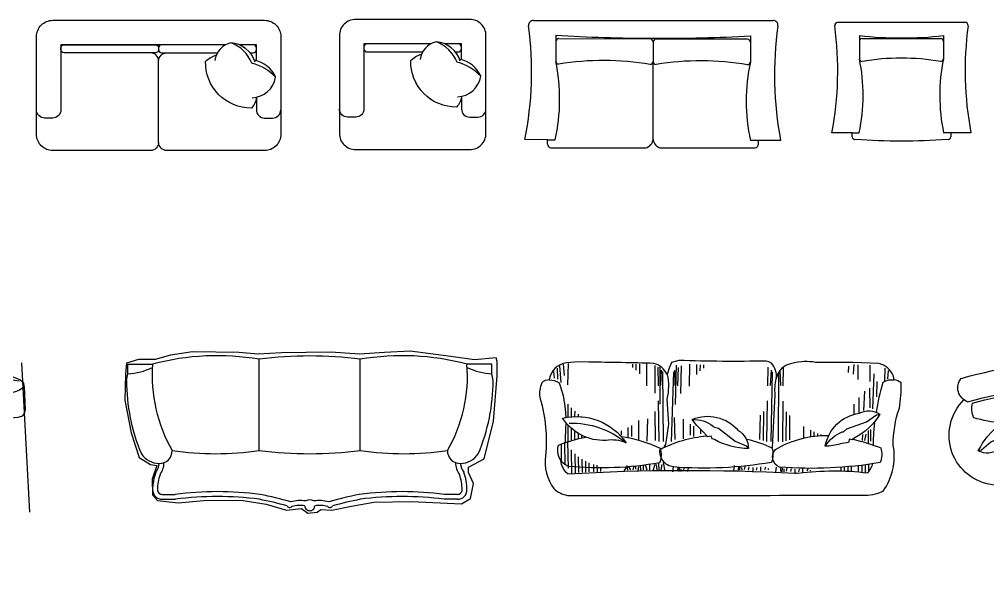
# Model space of a CAD drawing. Header units: millimetres. Extents: x 14385 to 129787, y 107826 to 186798.
# Drawn here: x 49735 to 55680, y 148906 to 152316 of the extents above; entities that cross this region are included whole.
import ezdxf

# ---------------------------------------------------------------- set-up
doc = ezdxf.new("R2010")
doc.units = ezdxf.units.MM
doc.header["$LTSCALE"] = 1000
doc.set_wipeout_variables(frame=1)
doc.layers.add('FF-FURN', color=51, linetype='Continuous')

# ---------------------------------------------------------------- blocks, each defined once
blk = doc.blocks.new('A$C621E5B8D')
at = {"color": 250, "lineweight": -2}
for p, q in [((35.1, 2097.9), (136.8, 2088.6)), ((49, 2111.2), (116.9, 2109.5)), ((70, 2134.4), (110.7, 2130)), ((20.1, 2044), (152.8, 2047.4)), ((24.3, 2074.4), (95.5, 2069.3)), ((674.7, 1675.6), (647.2, 1680.5)), ((672.2, 1658.6), (655.5, 1669.7)), ((658, 1686.6), (679.6, 1701)), ((671.3, 1624.6), (648.1, 1631.6)), ((654, 1610.2), (677.5, 1616)), ((654.8, 1642.1), (671.9, 1645.9)), ((496.8, 1558.7), (360.3, 1553.8)), ((677, 1596.9), (643.1, 1599.8)), ((674, 1558.7), (644.4, 1567.9)), ((649, 1582.7), (672.4, 1582.1)), ((677.3, 1520.3), (638.7, 1508.5)), ((674.5, 1497), (640.6, 1500)), ((675.7, 1541.6), (641.6, 1542.5)), ((679.7, 1448), (626.8, 1457.8)), ((678.5, 1484.1), (631.7, 1485.3)), ((673.9, 1471.5), (639.7, 1466)), ((487, 1387.2), (350.5, 1391.2)), ((683.8, 1399.3), (654, 1395.8)), ((657.6, 1370.2), (681, 1371.7)), ((658.7, 1331.9), (678, 1335.7)), ((682.9, 1361.1), (659.4, 1359.5)), ((662.4, 1306.3), (681.6, 1310.1)), ((682.6, 1348.3), (665.5, 1348.7)), ((675.2, 1026.1), (645.3, 1022.6)), ((648.9, 997), (672.4, 998.6)), ((650.1, 958.7), (669.4, 962.5)), ((674.2, 987.9), (650.8, 986.4)), ((673.9, 975.1), (656.9, 975.6)), ((653.7, 933.1), (673, 936.9)), ((682.9, 906.9), (657.3, 907.5)), ((677.4, 860.2), (651.9, 860.9)), ((655.4, 831), (670.5, 837)), ((656.8, 884.2), (673.9, 888)), ((669.9, 813.7), (663.5, 813.8)), ((683.8, 767.3), (654, 763.8)), ((657.6, 738.2), (681, 739.7)), ((682.9, 729.1), (659.4, 727.5)), ((682.6, 716.3), (665.5, 716.7)), ((658.7, 699.9), (678, 703.7)), ((662.4, 674.3), (681.6, 678.1)), ((686.1, 601.4), (660.6, 602)), ((665.4, 625.3), (682.5, 629.1)), ((691.5, 648), (666, 648.7)), ((664.1, 572.2), (679.1, 578.2)), ((678.5, 554.8), (672.1, 555)), ((33.7, 323.7), (71.5, 325.1)), ((23.5, 291), (82.5, 294.2)), ((25.2, 265), (114.7, 265.2)), ((317.1, 257.8), (225.2, 257.7)), ((327.3, 288.1), (266, 287.3)), ((127, 189.5), (25.7, 189.7)), ((289.5, 190.2), (167, 190.9)), ((304.6, 227.5), (186.7, 223.4)), ((494.2, 185.8), (422.2, 185.7)), ((504, 199.7), (427.3, 198.8)), ((488.4, 220.9), (449.4, 214.3)), ((488.8, 237), (452.8, 235.1)), ((293.8, 173.6), (79.2, 164.8)), ((220.2, 149.6), (125.9, 147.2)), ((122.4, 100.2), (44.6, 97.5)), ((110.1, 81.7), (58.2, 78.3))]:
    blk.add_line(p, q, dxfattribs=at)
at = {"color": 0, "linetype": 'Continuous'}
for p, q in [((374.4, 163.2), (441.2, 168.3)), ((441.2, 168.3), (491.5, 170.8)), ((491.5, 170.8), (517.3, 170.4))]:
    blk.add_line(p, q, dxfattribs=at)
blk.add_lwpolyline([(10.5, 296.6), (10.4, 524.9, -0.107037), (15.8, 663.8, -0.251856), (83.8, 758.7, -0.023406), (111.7, 766.5, -0.229294), (15, 796.6, -0.069538), (2.8, 828.6, 0.015254), (0, 1365.8), (13.2, 1409), (48.8, 1424.9), (86.5, 1436), (83.8, 1438.8, -0.215724), (19, 1517.6, -0.003689), (12, 1916.7), (11.5, 1980.8), (17.5, 2055.6, -0.335931), (122.3, 2161.9), (122.8, 2171.8, -0.355932), (153.2, 2210.9, -0.14745), (237.6, 2215.8, 0.096701), (588.4, 2182.1, -0.195584), (789.6, 2130.6, -0.137876), (830.7, 2046.9, -0.000582), (825.3, 235.3, -0.134017), (799.9, 109, -0.207262), (518.6, 47, 0.088118), (290.1, 10.3, -0.05566), (134, 0, -0.11675), (116.7, 42, -0.228535), (29.1, 104.1, -0.069538), (16.8, 136.1)], format="xyb", close=True, dxfattribs=at)
at = {"color": 0, "linetype": 'Continuous', "ltscale": 1000}
for points in [[(122.3, 2161.9, 0.137866), (139, 2099.2, 0.083881), (353.2, 2058.8)], [(382.7, 2058.7, 0.017896), (509.5, 2063.8)], [(691, 650.1, 0.049446), (689.9, 628.3, 0.059709), (687.7, 204.9, 0.059709)], [(316.9, 150.3, 0.040352), (130.2, 109.4, 0.179757), (116.7, 42, 0.179757)]]:
    blk.add_lwpolyline(points, format="xyb", dxfattribs=at)
at = {"color": 54, "lineweight": -2}
for points in [[(467.5, 1718.7, 0.072491), (539.6, 1478.8, 0.177058), (629.9, 1481.8, 0.066135), (652.6, 2041.6, 0.398029), (521.7, 2101.8, 0.050322), (472.7, 1934.4)], [(481.9, 946, 0.045921), (534.8, 792.3, 0.177058), (625.1, 795.3, 0.06152), (654.4, 1396.9, 0.424443), (546.7, 1478.5, 0.094572), (463.2, 1193.5, 0.094572)], [(481.9, 294.1, 0.041916), (534.8, 124, 0.177058), (625.1, 127.1, 0.059896), (654.4, 745, 0.517841), (546.7, 770.9, 0.146031), (459.8, 443.7)]]:
    blk.add_lwpolyline(points, format="xyb", dxfattribs=at)
at = {"color": 250, "lineweight": -2}
for points in [[(624.9, 2083.2), (515.6, 2085.2)], [(270.8, 2046.7), (351.3, 2046.5)], [(294.1, 2025.2), (348.6, 2025.1)], [(396.7, 2046.4), (501.3, 2046.2)], [(417.6, 2025), (494.6, 2024.8)], [(663.7, 2041.6), (500.6, 2044.5)], [(644.1, 2060.8), (507.2, 2063.3)], [(695.4, 2019.6), (552, 2022.2)], [(314.3, 2003.8), (346.9, 2003.8)], [(331.9, 1982.4), (346.2, 1982.4)], [(434.8, 2003.6), (488.5, 2003.5)], [(449.1, 1982.2), (483, 1982.1)], [(692.6, 1998.3), (575.5, 2000.4)], [(690.3, 1976.9), (594, 1978.7)], [(346.4, 1961), (347.4, 1961)], [(461, 1960.8), (478.1, 1960.7)], [(470.8, 1939.4), (473.7, 1939.4)], [(688.7, 1955.6), (609, 1957)], [(687.3, 1934.2), (621, 1935.4)], [(685.9, 1912.9), (630.6, 1913.9)], [(686.2, 1885.1), (639.8, 1885.9)], [(684.7, 1863.7), (644.6, 1864.5)], [(683.3, 1842.4), (656.2, 1842.9)], [(475.3, 1674.1), (412.6, 1674.3)], [(460, 1716.9), (433.5, 1717)], [(61.4, 1626.2), (23.3, 1626.3)], [(43.8, 1647.6), (23.8, 1647.7)], [(490.8, 1610), (370.4, 1610.2)], [(467.5, 1652.8), (400.1, 1652.9)], [(157, 1561.9), (21.2, 1562.2)], [(83.7, 1604.8), (22.8, 1604.9)], [(201.9, 1509.8), (31.4, 1510.1)], [(156, 1490), (42.6, 1491.5)], [(498.2, 1485.4), (248.9, 1488.7)], [(492.8, 1506.9), (314.3, 1509.2)], [(269.7, 1479), (36.7, 1479.5)], [(152.9, 1474.2), (60.4, 1470.7)], [(497.8, 1458.3), (69.1, 1464)], [(270.5, 1384), (30, 1379.6)], [(156.9, 1371.2), (43.6, 1367.8)], [(153.6, 1386.9), (61.1, 1389)], [(498.2, 1408.3), (69.7, 1395.7)], [(203.1, 1352.1), (32.7, 1349)], [(481.4, 1335.9), (361, 1334.9)], [(159.1, 1299.3), (23.3, 1296.8)], [(86.5, 1255.2), (25.6, 1254.1)], [(458.4, 1292.9), (391, 1292.4)], [(466.3, 1271.6), (403.6, 1271.1)], [(64.5, 1233.4), (26.5, 1232.8)], [(47.3, 1211.8), (27.3, 1211.4)], [(451.3, 1228.7), (424.8, 1228.5)], [(490.7, 844.6), (312.3, 841.8)], [(485.1, 865.9), (334.3, 863.5)], [(154.6, 818), (41.2, 816.2)], [(152, 802.1), (59.6, 795.9)], [(497.2, 796.2), (68.5, 789.5)], [(496.8, 823.3), (247.5, 819.4)], [(155.6, 723.4), (42.2, 722.8)], [(152.6, 739.3), (60.2, 743.5)], [(497.7, 752.5), (69, 750)], [(497.9, 725.4), (248.5, 723.9)], [(492.2, 703.9), (313.8, 702.9)], [(487.1, 682.5), (336.3, 681.7)], [(471.1, 596.9), (403.7, 596.6)], [(465.8, 554.2), (427.4, 554)], [(463.8, 532.8), (437.3, 532.6)], [(462.2, 511.4), (446, 511.3)], [(461.1, 490), (453.5, 490)], [(676.8, 366.9), (653.5, 367)], [(676.7, 302.8), (646.9, 302.8)], [(676.7, 324.2), (649.2, 324.2)], [(676.8, 345.5), (651.5, 345.6)], [(684.9, 238.6), (639, 238.7)], [(683.3, 260), (641.8, 260.1)], [(677, 195.9), (633.1, 196)], [(686.8, 217.3), (636.1, 217.4)]]:
    blk.add_lwpolyline(points, dxfattribs=at)
at = {"color": 58, "lineweight": -2}
for points in [[(493, 1810.9, 0.264456), (356.9, 2077.7, 0.31211), (506.5, 1688, -0.138035)], [(486.1, 1144.7), (481.3, 1160.1), (464.9, 1164.7), (469.3, 1186.1), (432.1, 1220.2, 0.055778), (362.2, 1282.4, 0.322884), (429, 999.2, 0.26527), (539.9, 936, 0.13021)], [(475.3, 286.4), (485.7, 298.7), (480.8, 314.9), (501.3, 322.7), (510.2, 372.4, 0.055778), (525.5, 464.7, 0.322884), (321.8, 257, 0.26527), (327.6, 129.4, 0.13021)]]:
    blk.add_lwpolyline(points, format="xyb", close=True, dxfattribs=at)
at = {"color": 250, "ltscale": 1000}
for points in [[(237.7, 1437.5), (391.7, 1427.8), (517.3, 1446.4), (531.2, 1455.7)], [(533.9, 788.1), (210.5, 773)]]:
    blk.add_lwpolyline(points, dxfattribs=at)
at = {"color": 58, "lineweight": -2}
for points in [[(362.2, 1282.4, 0.169686), (402.8, 1152.2), (409.3, 1147.2), (416.3, 1120.8), (495.2, 1018.8), (523.9, 950.3), (539.9, 936)], [(525.5, 464.7, 0.169686), (437.1, 360.8), (436.4, 352.6), (417.8, 332.6), (373.7, 211.4), (331.2, 150.5), (327.6, 129.4)]]:
    blk.add_lwpolyline(points, format="xyb", dxfattribs=at)
at = {"color": 0, "linetype": 'Continuous', "ltscale": 1000}
for centre, radius, start, end in [((607.8, 1968.8), 118.8, 40.39621, 85.48408), ((13344, 1282.5), 12668.8, 176.54593, 182.86138), ((606, 291.2), 118.8, 281.81728, 313.41934)]:
    blk.add_arc(centre, radius, start, end, dxfattribs=at)
at = {"color": 58, "lineweight": -2}
blk.add_arc((909.3, 2021.4), 522.9, 178.2191, 219.60753, dxfattribs=at)
at = {"color": 250, "ltscale": 1000}
blk.add_arc((158.8, 1774.2), 345.8, 257.93965, 283.18374, dxfattribs=at)
at = {"color": 8, "ltscale": 1000}
blk.add_arc((181.3, 464.1), 310.3, 84.60311, 102.95263, dxfattribs=at)
blk = doc.blocks.new('做成ACAD TuKuai0610')
at = {"layer": 'FF-FURN', "color": 57, "linetype": 'Continuous'}
for points in [[(224.5, 198.4, 0.306663), (75.3, 317.6, 0.30633), (-22.1, 208.8, -0.872847)], [(232.3, -17.3, -0.165541), (201.4, -83.4, -0.425989), (-79.4, 203, -0.121523), (-12.7, 242.5, 7.115464)], [(207.1, -20.4, 0.356772), (350.4, 105.6, 0.249542), (220.6, 209.5, -9.61688)]]:
    blk.add_lwpolyline(points, format="xyb", dxfattribs=at)
at = {"layer": 'FF-FURN', "color": 58, "linetype": 'Continuous'}
blk.add_lwpolyline([(350.4, 105.6, 0.14773), (204.3, 191.6, 0.213343), (75.3, 317.6, 0.178662)], format="xyb", dxfattribs=at)
blk = doc.blocks.new('做成ACAD TuKuai0300')
at = {"linetype": 'Continuous'}
blk.add_lwpolyline([(350, 0), (-350, 0, 0.414214), (-450, -100), (-450, -700, 0.414214), (-350, -800), (350, -800, 0.414214), (450, -700), (450, -100, 0.414214)], format="xyb", close=True, dxfattribs=at)
for points in [[(111.6, -150), (-300, -150), (-300, -550, -0.414214), (-350, -600), (-400, -600, -0.414214), (-450, -550)], [(111.6, -150), (-280, -150, 0.414214), (-300, -170), (-300, -180, 0.414214), (-280, -200), (61.3, -200, 0.414214)], [(261.8, -200), (280, -200, 0.414214), (300, -180), (300, -170, 0.414214), (280, -150)], [(300, -472.5), (300, -550, 0.414214), (350, -600), (400, -600, 0.414214), (450, -550)]]:
    blk.add_lwpolyline(points, format="xyb", dxfattribs=at)
blk.add_lwpolyline([(300, -248.3), (300, -150), (194.8, -150)], dxfattribs=at)
blk.add_blockref('做成ACAD TuKuai0610', (67.8, -455.2), dxfattribs=at)
blk = doc.blocks.new('做成ACAD TuKuai0301')
at = {"linetype": 'Continuous'}
blk.add_lwpolyline([(750, -700, -0.414214), (650, -800), (50, -800, -0.414214), (0, -750, -0.404778), (-50, -800), (-650, -800, -0.414214), (-750, -700), (-750, -100, -0.414214), (-650, 0), (650, 0, -0.414214), (750, -100)], format="xyb", close=True, dxfattribs=at)
for points in [[(411.6, -150), (-600, -150), (-600, -550, -0.414214), (-650, -600), (-700, -600, -0.414214), (-750, -550)], [(411.6, -150), (-600, -150), (-600, -550, -0.414214), (-650, -600), (-700, -600, -0.414214), (-750, -550)], [(600, -472.5), (600, -550, 0.414214), (650, -600), (700, -600, 0.414214), (750, -550)]]:
    blk.add_lwpolyline(points, format="xyb", dxfattribs=at)
at = {"color": 57, "linetype": 'Continuous'}
blk.add_lwpolyline([(-580, -150), (-20, -150, -0.414214), (0, -170), (0, -180, -0.414214), (-20, -200), (-580, -200, -0.414214), (-600, -180), (-600, -170, -0.414214)], format="xyb", close=True, dxfattribs=at)
for points in [[(411.6, -150), (20, -150, 0.414214), (0, -170), (0, -180, 0.414214), (20, -200), (361.3, -200, 0.414214)], [(561.8, -200), (580, -200, 0.414214), (600, -180), (600, -170, 0.414214), (580, -150)], [(0, -250, 0.414214), (-50, -200, -1)], [(0, -250, -0.414214), (50, -200, 1)]]:
    blk.add_lwpolyline(points, format="xyb", dxfattribs=at)
at = {"color": 3, "linetype": 'Continuous'}
blk.add_lwpolyline([(580, -150), (494.8, -150, 0.414214)], format="xyb", dxfattribs=at)
at = {"linetype": 'Continuous'}
blk.add_lwpolyline([(600, -248.3), (600, -150), (494.8, -150)], dxfattribs=at)
at = {"color": 57, "linetype": 'Continuous'}
blk.add_lwpolyline([(0, -750), (0, -250)], dxfattribs=at)
at = {"color": 51, "linetype": 'Continuous'}
blk.add_blockref('做成ACAD TuKuai0610', (367.8, -455.2), dxfattribs=at)
blk = doc.blocks.new('做成ACAD TuKuai0275')
at = {"linetype": 'Continuous'}
for p, q in [((389.8, 727.3), (-391.5, 727.3)), ((-257.9, 646.3), (-258.2, 503.5)), ((257.9, 646.3), (257.8, 503.5)), ((-302.4, 49.3), (-426.6, 49.3)), ((-302.4, 49.3), (-259, 49.3)), ((-302.4, 25), (-302.4, 49.3)), ((302.4, 49.3), (259, 49.3)), ((426.6, 49.3), (302.4, 49.3)), ((302.4, 49.3), (302.4, 25))]:
    blk.add_line(p, q, dxfattribs=at)
at = {"color": 57, "linetype": 'Continuous'}
blk.add_line((-242, 628.7), (240.8, 628.7), dxfattribs=at)
at = {"linetype": 'Continuous'}
for centre, radius, start, end in [((-391.7, 709.4), 17.9, 89.55467, 188.2279), ((391.5, 709.4), 18, 351.95953, 95.40622), ((-2453.5, 431.3), 2062.6, 349.32569, 7.67344), ((2453.5, 431.3), 2062.6, 172.32418, 190.67437), ((0, 2924.6), 2292.8, 263.54194, 276.45806), ((-1351.1, 278.3), 1115.8, 348.15648, 11.64278), ((1359.3, 279.3), 1124.1, 168.49586, 191.80698), ((-286.2, 25), 16.2, 180, 291.31504), ((0, 3976.5), 3976.5, 265.95723, 274.04277), ((286.2, 25), 16.2, 248.68496, 0)]:
    blk.add_arc(centre, radius, start, end, dxfattribs=at)
at = {"color": 57, "linetype": 'Continuous'}
for centre, radius, start, end in [((-242, 612.5), 16.2, 90, 180), ((241.6, 612.5), 16.2, 0, 90), ((-242, 503.5), 16.2, 180, 270), ((-0.2, -928.2), 1436, 80.30498, 99.69502), ((241.6, 503.5), 16.2, 270, 0)]:
    blk.add_arc(centre, radius, start, end, dxfattribs=at)
blk = doc.blocks.new('做成ACAD TuKuai0274')
at = {"linetype": 'Continuous'}
for p, q in [((-398.3, 783.2), (1072.7, 783.2)), ((-261.1, 691.7), (-261.8, 532.7)), ((934.4, 687.5), (933.8, 528.6)), ((-313.1, 50.3), (-451, 50.8)), ((-313.2, 23.3), (-313.1, 50.3)), ((-313.1, 50.3), (-264.9, 50.1)), ((-291.8, 0), (291.8, 0)), ((379.8, 0), (963.3, 0)), ((981.4, 45.8), (933.2, 45.9)), ((981.4, 45.8), (981.3, 18.8)), ((1119.4, 45.2), (981.4, 45.8))]:
    blk.add_line(p, q, dxfattribs=at)
at = {"color": 57, "linetype": 'Continuous'}
for p, q in [((-243.3, 670.9), (318.5, 669)), ((336.6, 673.4), (336.6, 673.4)), ((916.3, 666.9), (354.5, 668.8)), ((336.5, 650.9), (336, 530.7)), ((336.5, 650.9), (336, 530.7)), ((336.5, 650.9), (336, 530.7)), ((336.5, 650.9), (336, 530.7)), ((336.5, 650.9), (336, 530.7)), ((335.8, 54.4), (335.8, 527.8))]:
    blk.add_line(p, q, dxfattribs=at)
at = {"linetype": 'Continuous'}
for centre, radius, start, end in [((-398.3, 753.2), 30, 90, 187.57917), ((1072.7, 753.2), 30, 351.84017, 90), ((-2559.3, 469.8), 2149.5, 348.76131, 7.47139), ((3230.3, 448.2), 2149.1, 171.95543, 190.80837), ((375.3, 11733.4), 11060.1, 266.70124, 269.79951), ((375.3, 11733.8), 11060.4, 269.7994, 272.89762), ((-1381.5, 298.6), 1143.9, 347.45414, 11.80993), ((2051.7, 285.9), 1143.9, 167.75237, 192.10816), ((-284.4, 28.3), 29.3, 189.85923, 255.41384), ((274.4, 59.1), 61.6, 286.41484, 355.65085), ((397.2, 59.1), 61.6, 184.34915, 253.58516), ((961.9, 19.4), 19.5, 274.15921, 357.97299)]:
    blk.add_arc(centre, radius, start, end, dxfattribs=at)
at = {"color": 57, "linetype": 'Continuous'}
for centre, radius, start, end in [((-243.3, 652.9), 18, 89.78115, 179.78115), ((318.5, 651), 18, 359.78115, 89.78115), ((354.5, 650.8), 18, 89.78115, 179.78115), ((916.2, 648.9), 18, 359.78115, 89.78115), ((31.2, -1165.5), 1702.5, 80.30408, 99.29717), ((-243.8, 532.7), 18, 179.78115, 269.78115), ((318, 530.7), 18, 269.78115, 359.78115), ((354, 530.6), 18, 179.78115, 269.78115), ((629, -1167.6), 1702.5, 80.30408, 99.29717)]:
    blk.add_arc(centre, radius, start, end, dxfattribs=at)
at = {"color": 9, "linetype": 'Continuous'}
blk.add_arc((915.8, 528.6), 18, 269.78115, 359.78115, dxfattribs=at)
blk = doc.blocks.new('做成ACAD TuKuai0283')
at = {"color": 58, "linetype": 'Continuous', "lineweight": -2}
for p, q in [((172.6, 599.7), (123, 592.3)), ((186.4, 582.9), (172.6, 599.7)), ((200.1, 592.7), (186.4, 582.9)), ((215, 586.8), (200.1, 592.7)), ((157.2, 527.2), (165.1, 529.1)), ((165.1, 529.1), (189.9, 518)), ((189.9, 518), (317.8, 515)), ((317.8, 515), (388.6, 494.5)), ((388.6, 494.5), (409.6, 497.8)), ((-746.9, 170.1), (-709.5, 203.4)), ((-764.3, 129.3), (-759.2, 144.5)), ((-759.2, 144.5), (-742.9, 148.8)), ((-742.9, 148.8), (-746.9, 170.1)), ((-688, 130.6), (-695.4, 104.4)), ((-681.5, 135.4), (-688, 130.6)), ((-695.4, 104.4), (-775.2, 4.4)), ((-775.2, 4.4), (-804.9, -63.1)), ((-804.9, -63.1), (-820.9, -77))]:
    blk.add_line(p, q, dxfattribs=at)
at = {"linetype": 'Continuous', "ltscale": 5, "extrusion": (0, 0, -1)}
for centre, major_axis, start_param, end_param in [((778.8, -1897.1), (2609.7, 1219.4), 4.436427, 4.988554), ((276, 864.1), (65, 65), -0.320313, 1.569194), ((778.8, -1897.1), (2474.9, 1156.2), 4.436362, 4.988489), ((253.9, 530.8), (278.1, 129.2), -0.79488, 1.470142), ((-1016.1, 260.5), (65, 65), 2.269153, 4.15866), ((-1123.8, 2175.9), (2219.4, 1035.2), 1.330179, 1.810243), ((-746.3, 63.5), (277.5, 130.4), 1.671663, 3.936686)]:
    blk.add_ellipse(centre, major_axis=major_axis, ratio=1, start_param=start_param, end_param=end_param, dxfattribs=at)
at = {"color": 57, "linetype": 'Continuous', "lineweight": -2, "extrusion": (0, 0, -1)}
for centre, major_axis, start_param, end_param in [((724.8, -1761.9), (2330.7, 1089.1), -1.532062, -1.292762), ((218.2, 693.2), (92.3, 92.3), 0.075024, 0.77599), ((-341.3, 1494.6), (747.2, 747.2), 1.644539, 1.812105), ((-229.6, 558.1), (47.6, 47.6), 2.88055, 4.791822), ((709.8, -1768.8), (2324.1, 1103.3), 4.440672, 4.679971), ((-456.9, 451.9), (47.6, 47.6), -0.953475, 0.957797), ((-133, 1072.8), (415.5, 415.5), 1.999744, 2.579768), ((-913.7, 708.1), (415.5, 415.5), 1.258579, 1.838603), ((-847.9, 195.1), (92.3, 92.3), 3.062357, 3.763324), ((-1103.4, 1138.6), (747.2, 747.2), 2.026242, 2.193808)]:
    blk.add_ellipse(centre, major_axis=major_axis, ratio=1, start_param=start_param, end_param=end_param, dxfattribs=at)
at = {"color": 58, "linetype": 'Continuous', "lineweight": -2, "extrusion": (0, 0, -1)}
for centre, major_axis, start_param, end_param in [((144.4, 175), (295.5, 295.5), -1.059333, -0.836451), ((248.4, 694.9), (174.6, 174.6), 2.180913, 3.43018), ((165.8, 732.3), (145.1, 145.1), 2.398424, 3.070762), ((144.4, 175), (295.5, 295.5), -0.615518, -0.097592), ((310.2, 578.3), (90.4, 90.4), 1.465924, 2.503115), ((-868.7, 173.1), (174.6, 174.6), 0.408167, 1.657434), ((-403.1, -80.8), (295.5, 295.5), 4.674798, 4.89768), ((-844.3, 260.4), (145.1, 145.1), 0.767585, 1.439923), ((-403.1, -80.8), (295.5, 295.5), 3.935939, 4.453865), ((-818.9, 50.8), (90.4, 90.4), 1.335232, 2.372423)]:
    blk.add_ellipse(centre, major_axis=major_axis, ratio=1, start_param=start_param, end_param=end_param, dxfattribs=at)
blk = doc.blocks.new('DFG')
at = {"color": 47, "linetype": 'Continuous'}
for p, q in [((-627.5, -128.9), (-626.9, 30.7)), ((-243, -129.3), (-248.5, 19.8)), ((223.7, -128.7), (228.8, 20.4)), ((591.3, -106.6), (577.9, 42)), ((-1033.1, -169), (-1038.5, -19.9)), ((980.2, -181.6), (985.2, -32.5))]:
    blk.add_line(p, q, dxfattribs=at)
for centre, radius, start, end in [((-584.6, 27), 42.5, 82.6867, 174.97535), ((-551.9, -1200.2), 1269.5, 76.10955, 90.88844), ((-206, 21.4), 42.5, 106.46799, 182.09734), ((-8.1, -1274.9), 1353.4, 81.22792, 98.92222), ((186.3, 21.9), 42.5, 358.0528, 73.68215), ((460.6, -1182.9), 1265.1, 86.85544, 101.51132), ((535.5, 38.2), 42.5, 5.17479, 97.46344), ((-996.1, -18.4), 42.5, 123.91574, 182.09734), ((-788.2, -1226.9), 1265.1, 82.68567, 100.54614), ((717, -1233.4), 1265.1, 79.73345, 96.24063), ((942.7, -31), 42.5, 358.0528, 90.34144)]:
    blk.add_arc(centre, radius, start, end, dxfattribs=at)
at = {"color": 58, "linetype": 'Continuous'}
for centre, start, end in [((-256.5, 861.3), 250.98712, 273.30813), ((8.5, 889), 258.10911, 269.35194), ((-30.5, 889), 271.43871, 282.04103), ((212.9, 871.7), 266.84201, 289.16302), ((-781.6, 849.3), 258.10911, 280.43012), ((726, 836.1), 259.72002, 282.04103)]:
    blk.add_arc(centre, 1070.3, start, end, dxfattribs=at)
at = {"color": 47, "linetype": 'Continuous', "extrusion": (0, 0, -1)}
for centre, major_axis, ratio, start_param, end_param in [((-792.6, -178.1), (-239.1, 1.4), 0.289653, 3.343252, 8.61472), ((-394.9, -156.7), (232.4, -34.4), 0.342983, -0.026045, 5.369494)]:
    blk.add_ellipse(centre, major_axis=major_axis, ratio=ratio, start_param=start_param, end_param=end_param, dxfattribs=at)
at = {"color": 47, "linetype": 'Continuous'}
blk.add_ellipse((-9.6, -136.9), major_axis=(-232, -0.1), ratio=0.319818, dxfattribs=at)
for centre, major_axis, start_param, end_param in [((353.9, -146), (237, 31.6), 3.394967, 8.392411), ((739.7, -191.3), (239, 2), 2.975763, 8.594358)]:
    blk.add_ellipse(centre, major_axis=major_axis, ratio=0.289653, start_param=start_param, end_param=end_param, dxfattribs=at)
blk = doc.blocks.new('CFBDCB')
blk.add_wipeout([(1148.8, 0), (-1148.8, 0), (-1199.3, 906.9), (-1196.6, 913.7), (-1196.6, 913.7), (-1189.3, 916.9), (-1189.3, 916.9), (-1045.7, 917), (-1045, 921.4), (-1042.7, 927), (-1039.6, 931), (-1036.2, 933.9), (-1031.5, 936.4), (-1026, 937.7), (-942.7, 942), (-861.4, 945), (-733.8, 947.4), (-660.9, 947.5), (-602.1, 946.9), (-541, 945.6), (-501.7, 944.4), (-418, 940.9), (-377.4, 938.8), (-366.4, 937.4), (-361.8, 935), (-358.7, 932.4), (-355.2, 927.4), (-353.1, 919.1), (-351.7, 926.1), (-347.6, 932.5), (-345.2, 934.6), (-341.2, 937), (-334.5, 938.6), (-261.3, 942.4), (-186.7, 945.3), (-127.3, 946.9), (-57.2, 948.1), (22.3, 948.3), (99, 947.6), (159.1, 946.3), (209.9, 944.8), (262.7, 942.7), (307.7, 940.5), (327.2, 939.5), (334.5, 937.5), (338.4, 935.1), (343.2, 929.6), (345.2, 924.8), (345.9, 920), (347.5, 927.4), (351, 932.8), (354.4, 935.9), (364.6, 939.5), (369, 939.7), (465.1, 944.5), (519.2, 946.5), (616.4, 948.8), (677.9, 949.4), (710.9, 949.4), (762, 949.1), (811.3, 948.4), (834.9, 947.9), (869.9, 947), (894, 946.2), (920.4, 945.3), (954.1, 943.9), (992.6, 942.1), (1024.7, 940.4), (1034.5, 937.1), (1041.8, 928.5), (1043.5, 919.4), (1105.8, 919.6), (1137.9, 919.8), (1167.2, 919.9), (1187.1, 920), (1193.5, 917.6), (1197.1, 910), (1196.9, 905.9)]).translate(0, 0, 0)
at = {"layer": 'FF-FURN', "color": 51, "linetype": 'Continuous'}
for p, q in [((-1044.6, 916.6), (-994.7, 0)), ((-352.4, 376.2), (-353.1, 919.1)), ((346.6, 386), (345.9, 920)), ((1043, 910.3), (994.7, -0.2))]:
    blk.add_line(p, q, dxfattribs=at)
blk.add_blockref('DFG', (24, 311.3), dxfattribs=at)
blk = doc.blocks.new('can-3pl-a')
for p, q in [((5.29, 26.99), (13.48, 26.99)), ((5.29, 23.99), (13.27, 23.99)), ((186.71, 26.99), (178.52, 26.99)), ((186.71, 23.99), (178.73, 23.99)), ((64.99, -3), (64.99, -59)), ((126.99, -3), (126.99, -59)), ((-16.52, -46), (-15.72, -50)), ((208.52, -46), (207.72, -50)), ((-15.8, -50), (-15.8, -56)), ((207.79, -50), (207.79, -56)), ((-15.8, -56), (-0.53, -56)), ((-14.53, -56), (-0.53, -56)), ((-14.52, -56), (-0.52, -56)), ((206.52, -56), (192.52, -56)), ((207.79, -56), (192.52, -56))]:
    blk.add_line(p, q)
for centre, radius, start, end in [((10.61, 296.26), 274.7, 281.41891, 285.06213), ((83.68, 30.08), 1.92, 46.79737, 151.55097), ((90.09, 49.36), 18.59, 254.08817, 278.98026), ((95.79, 31.2), 2.8, 85.80651, 184.17131), ((96.2, 31.2), 2.8, 355.82869, 94.19349), ((101.9, 49.36), 18.59, 261.01974, 285.91183), ((108.31, 30.08), 1.92, 28.44903, 133.20263), ((181.38, 296.26), 274.7, 254.93787, 258.58109), ((5.34, 21.14), 5.85, 89.51859, 180.42868), ((5.34, 21.14), 2.85, 89.51859, 180.59804), ((39.23, 223.47), 201.16, 262.58521, 277.48491), ((39.24, 223.32), 198.01, 262.52625, 277.47375), ((10.61, 296.26), 277.7, 281.41891, 285.40588), ((90.09, 49.36), 21.59, 254.66561, 278.98026), ((95.99, 32.85), 5.45, 242.29576, 297.70424), ((101.9, 49.36), 21.59, 261.01974, 285.33439), ((181.38, 296.26), 277.7, 254.59412, 258.58109), ((152.77, 223.57), 201.26, 262.51695, 277.41294), ((152.75, 223.42), 198.1, 262.52814, 277.47186), ((186.66, 21.14), 5.85, 359.57132, 90.48141), ((186.66, 21.14), 2.85, 359.40196, 90.48141), ((30.2, 21.12), 30.72, 180.04855, 200.46378), ((30.2, 21.12), 27.72, 180.02483, 199.64232), ((161.8, 21.12), 27.72, 340.35768, 359.97517), ((161.8, 21.12), 30.72, 339.53622, 359.95145), ((-6.89, 4.11), 10.41, 4.87671, 37.01998), ((-6.89, 4.11), 13.41, 1.54368, 34.99168), ((198.89, 4.11), 13.41, 145.00832, 178.45632), ((198.89, 4.11), 10.41, 142.98002, 175.12329), ((3.88, -8.65), 13.66, 91.65558, 145.92504), ((3.7, -2.78), 7.79, 358.40173, 91.59827), ((188.3, -2.78), 7.79, 88.40173, 181.59827), ((188.12, -8.65), 13.66, 34.07496, 88.34442), ((97.58, -45.61), 114.1, 156.9844, 180.19584), ((91.29, -48.93), 92.08, 150.08064, 184.4043), ((38.24, -180.96), 179.96, 81.44988, 98.55012), ((95.99, -242.25), 241.25, 90, 97.38277), ((95.99, -242.25), 241.25, 82.61723, 90), ((153.75, -181.04), 180.04, 81.45195, 98.54805), ((100.71, -48.93), 92.08, 355.5957, 29.91936), ((94.42, -45.61), 114.1, 359.80416, 23.0156), ((-18.1, -89.63), 39.7, 63.9213, 86.67385), ((210.09, -89.63), 39.7, 93.32615, 116.05716), ((39.19, 94.37), 155.53, 255.20704, 279.54894), ((95.99, 180.25), 241.25, 262.61723, 270), ((95.99, 180.25), 241.25, 270, 277.38277), ((152.8, 94.43), 155.59, 260.45294, 284.79004)]:
    blk.add_arc(centre, radius, start, end)

msp = doc.modelspace()

# ---------------------------------------------------------------- linework, layer by layer
at = {"layer": 'FF-FURN', "linetype": 'Continuous', "elevation": 0}
msp.add_lwpolyline([(50393.2, 150203.7), (50385.7, 150137.7), (50382.7, 149977), (50421.8, 149775.8), (50469.8, 149625.7), (50539, 149582.1), (50579.5, 149576.1), (50549.5, 149491.8), (50552.5, 149395.7), (50582.5, 149361.2), (50710.2, 149346.2), (50889, 149362.7), (51108.8, 149361.1), (51250, 149338.6), (51374.7, 149302.5), (51466.3, 149311.5), (51506.9, 149283), (51562.5, 149289), (51585, 149305.5), (51654.1, 149301), (51773, 149326.6), (51910.3, 149350.6), (52141.6, 149355.1), (52449.6, 149341.6), (52503.7, 149373.1), (52523.2, 149466.2), (52493.2, 149533.8), (52493.2, 149566.8), (52589.3, 149616.4), (52646.4, 149847.6), (52669, 150127.3), (52669, 150214.4), (52661.5, 150237), (52529.3, 150224.9), (52383.5, 150246), (52134.2, 150277.5), (51977.3, 150270), (51822.6, 150259.5), (51646.8, 150273), (51344.9, 150267), (51201.8, 150259.4), (51081.6, 150270), (50798.7, 150274.4), (50662, 150253.4), (50568.9, 150226.4), (50466.7, 150226.4)], close=True, dxfattribs=at)

# ---------------------------------------------------------------- block references
at = {"layer": 'FF-FURN', "linetype": 'Continuous'}
for name, p in [('做成ACAD TuKuai0301', (50589.9, 152309.9, 0)), ('做成ACAD TuKuai0300', (52149.8, 152315.7, 0)), ('做成ACAD TuKuai0274', (53289.8, 151526.3, 0)), ('做成ACAD TuKuai0275', (55150.7, 151569.7, 27.4))]:
    msp.add_blockref(name, p, dxfattribs=at)
for name, p, rotation in [('做成ACAD TuKuai0283', (56399.1, 149387.7, 0), 334.9605423732299), ('CFBDCB', (48754.9, 150206.2, 0), 180)]:
    msp.add_blockref(name, p, dxfattribs=dict(at, rotation=rotation))
at = {"layer": 'FF-FURN', "linetype": 'Continuous', "xscale": 10, "yscale": 10, "zscale": 10, "rotation": 180}
msp.add_blockref('can-3pl-a', (52478, 149638.5, 0), dxfattribs=at)
at = {"layer": 'FF-FURN', "linetype": 'Continuous', "xscale": -1, "rotation": 89.85999328861284}
msp.add_blockref('A$C621E5B8D', (55148.9, 150218.3, 0), dxfattribs=at)

doc.saveas('drawing.dxf')
